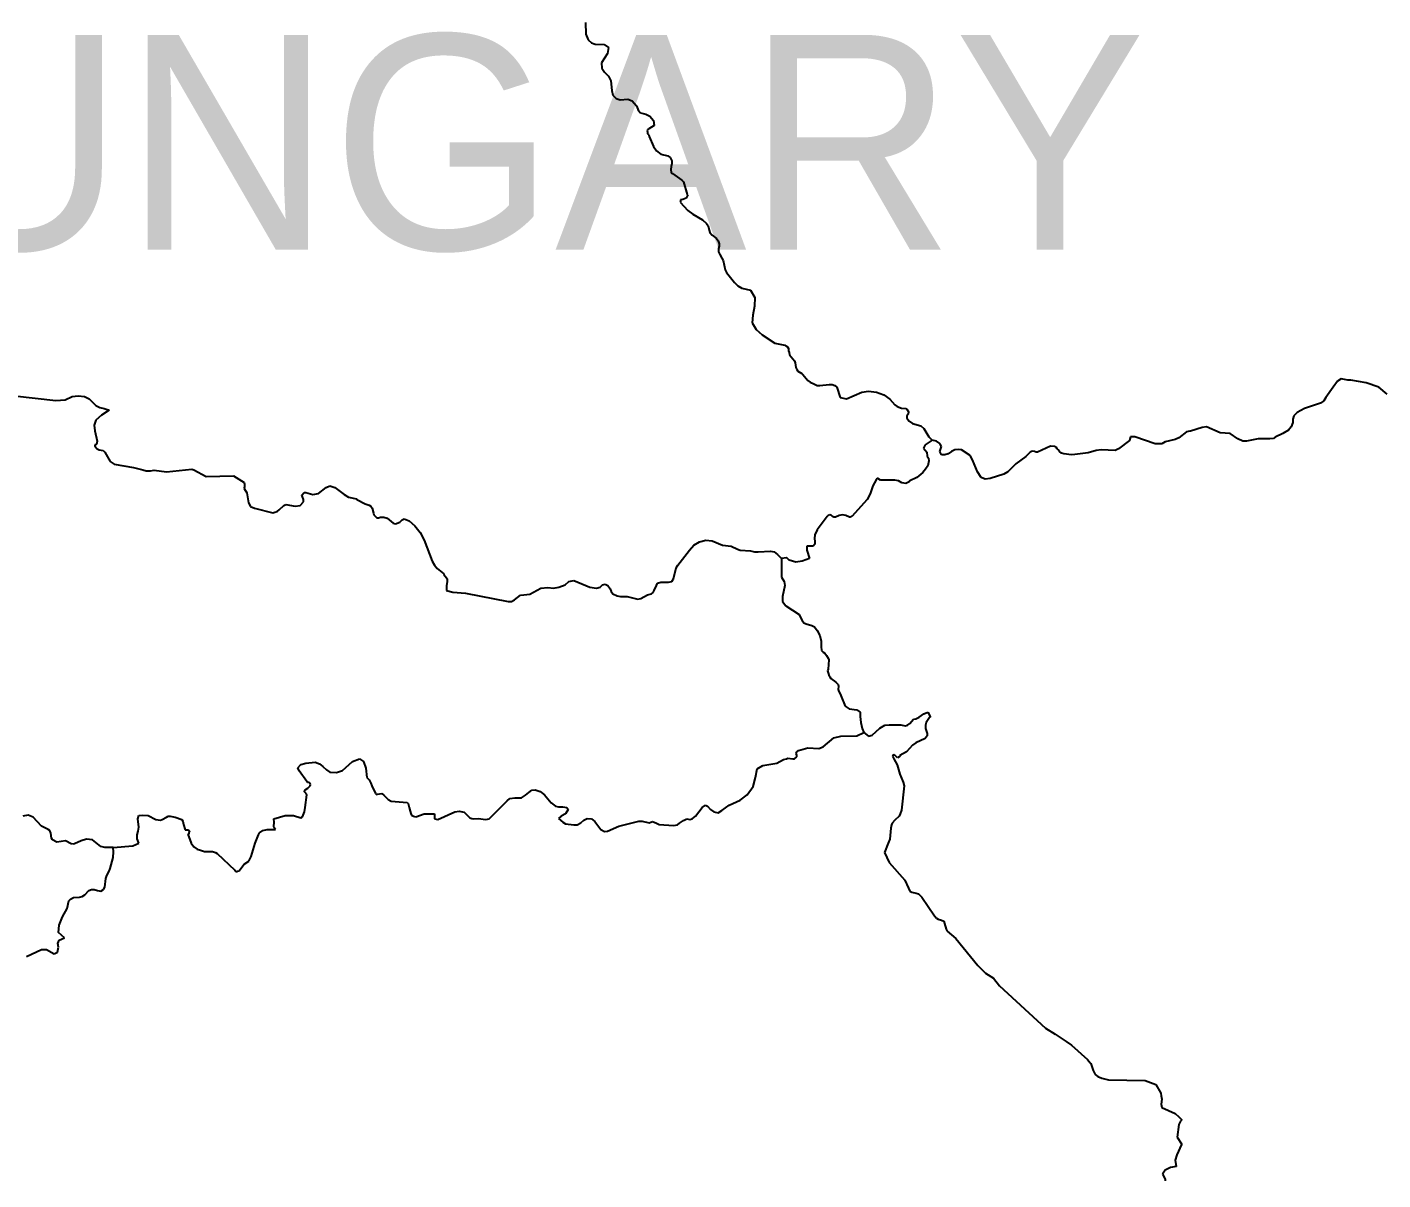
# Model space of a CAD drawing. Header units: metres. Extents: x 0 to 1325, y -1 to 773.
# Drawn here: x 730.26 to 754.88, y 181.62 to 202.56 of the extents above; entities that cross this region are included whole.
import ezdxf
from ezdxf.enums import TextEntityAlignment as Align

# ---------------------------------------------------------------- set-up
doc = ezdxf.new("R2010")
doc.units = ezdxf.units.M

msp = doc.modelspace()

# ---------------------------------------------------------------- linework, layer by layer
at = {"layer": 'SCORE'}
for points in [[(740.4, 202.638), (740.41, 202.428)], [(740.41, 202.428), (740.45, 202.328)], [(740.45, 202.328), (740.51, 202.268)], [(740.51, 202.268), (740.58, 202.248)], [(740.58, 202.248), (740.74, 202.238)], [(740.74, 202.238), (740.82, 202.188)], [(740.82, 202.188), (740.8, 202.078)], [(740.8, 202.078), (740.69, 201.908)], [(740.69, 201.908), (740.7, 201.808)], [(740.7, 201.808), (740.75, 201.738)], [(740.75, 201.738), (740.82, 201.668)], [(740.82, 201.668), (740.86, 201.578)], [(740.86, 201.578), (740.88, 201.408)], [(740.88, 201.408), (740.9, 201.318)], [(740.9, 201.318), (740.96, 201.258)], [(740.96, 201.258), (741.03, 201.238)], [(741.03, 201.238), (741.17, 201.248)], [(741.17, 201.248), (741.25, 201.218)], [(741.25, 201.218), (741.33, 201.128)], [(741.33, 201.128), (741.35, 201.068)], [(741.35, 201.068), (741.36, 201.048)], [(741.36, 201.048), (741.4, 200.998)], [(741.4, 200.998), (741.5, 200.978)], [(741.5, 200.978), (741.57, 200.938)], [(741.54, 200.698), (741.53, 200.688)], [(741.55, 200.708), (741.54, 200.698)], [(741.65, 200.768), (741.55, 200.708)], [(741.57, 200.938), (741.64, 200.858)], [(741.64, 200.858), (741.65, 200.768)], [(741.53, 200.688), (741.52, 200.678)], [(741.52, 200.678), (741.53, 200.648)], [(741.53, 200.648), (741.53, 200.618)], [(741.53, 200.618), (741.55, 200.598)], [(741.55, 200.598), (741.56, 200.568)], [(741.56, 200.568), (741.64, 200.388)], [(741.64, 200.388), (741.69, 200.308)], [(741.69, 200.308), (741.77, 200.248)], [(741.77, 200.248), (741.9, 200.218)], [(741.9, 200.218), (741.94, 200.188)], [(741.94, 200.188), (741.97, 200.128)], [(741.96, 200.028), (741.95, 199.968)], [(741.95, 199.968), (741.96, 199.918)], [(741.97, 200.078), (741.96, 200.028)], [(741.97, 200.128), (741.97, 200.078)], [(741.96, 199.918), (741.96, 199.908)], [(741.96, 199.908), (741.98, 199.898)], [(741.98, 199.898), (742.15, 199.778)], [(742.15, 199.778), (742.18, 199.748)], [(742.18, 199.748), (742.25, 199.518)], [(742.26, 199.508), (742.23, 199.448)], [(742.25, 199.518), (742.26, 199.508)], [(742.13, 199.388), (742.12, 199.378)], [(742.12, 199.378), (742.26, 199.228)], [(742.17, 199.428), (742.13, 199.418)], [(742.13, 199.418), (742.13, 199.388)], [(742.2, 199.438), (742.17, 199.428)], [(742.23, 199.448), (742.2, 199.438)], [(742.26, 199.228), (742.35, 199.158)], [(742.35, 199.158), (742.53, 199.058)], [(742.53, 199.058), (742.6, 198.988)], [(742.6, 198.988), (742.63, 198.948)], [(742.63, 198.948), (742.65, 198.868)], [(742.65, 198.868), (742.66, 198.828)], [(742.66, 198.828), (742.7, 198.778)], [(742.7, 198.778), (742.78, 198.718)], [(742.78, 198.718), (742.81, 198.678)], [(742.81, 198.678), (742.83, 198.618)], [(742.83, 198.578), (742.82, 198.538)], [(742.82, 198.538), (742.82, 198.478)], [(742.82, 198.478), (742.84, 198.428)], [(742.83, 198.618), (742.83, 198.578)], [(742.84, 198.428), (742.88, 198.358)], [(742.88, 198.358), (742.9, 198.318)], [(742.9, 198.318), (742.94, 198.148)], [(742.94, 198.148), (742.96, 198.098)], [(742.96, 198.098), (743.11, 197.918)], [(743.11, 197.918), (743.17, 197.858)], [(743.17, 197.858), (743.24, 197.818)], [(743.24, 197.818), (743.4, 197.778)], [(743.4, 197.778), (743.48, 197.648)], [(743.48, 197.648), (743.47, 197.488)], [(743.44, 197.328), (743.43, 197.188)], [(743.47, 197.488), (743.44, 197.328)], [(743.43, 197.188), (743.5, 197.068)], [(743.5, 197.068), (743.61, 196.968)], [(743.61, 196.968), (743.84, 196.818)], [(743.84, 196.818), (744.02, 196.778)], [(744.02, 196.778), (744.04, 196.768)], [(744.04, 196.768), (744.07, 196.748)], [(744.07, 196.748), (744.09, 196.718)], [(744.09, 196.718), (744.09, 196.708)], [(744.09, 196.708), (744.09, 196.678)], [(744.09, 196.678), (744.1, 196.648)], [(744.1, 196.648), (744.11, 196.608)], [(744.11, 196.608), (744.2, 196.498)], [(744.2, 196.498), (744.21, 196.458)], [(744.21, 196.458), (744.22, 196.378)], [(744.22, 196.378), (744.24, 196.338)], [(744.24, 196.338), (744.26, 196.308)], [(744.26, 196.308), (744.33, 196.268)], [(744.33, 196.268), (744.35, 196.248)], [(744.35, 196.248), (744.44, 196.138)], [(744.44, 196.138), (744.48, 196.108)], [(744.48, 196.108), (744.55, 196.078)], [(744.55, 196.078), (744.61, 196.048)], [(744.61, 196.048), (744.66, 196.048)], [(744.66, 196.048), (744.83, 196.068)], [(744.83, 196.068), (744.88, 196.068)], [(744.88, 196.068), (744.93, 196.048)], [(744.93, 196.048), (744.97, 196.018)], [(744.97, 196.018), (745.03, 195.828)], [(753.98, 196.018), (753.85, 195.828)], [(754.06, 196.128), (753.98, 196.018)], [(754.13, 196.168), (754.06, 196.128)], [(754.25, 196.148), (754.13, 196.168)], [(754.3, 196.148), (754.25, 196.148)], [(754.58, 196.098), (754.3, 196.148)], [(754.81, 196.018), (754.58, 196.098)], [(754.96, 195.888), (754.81, 196.018)], [(730.03, 195.858), (730.78, 195.778)], [(730.78, 195.778), (730.95, 195.788)], [(730.95, 195.788), (731.08, 195.848)], [(731.08, 195.848), (731.19, 195.858)], [(731.19, 195.858), (731.3, 195.848)], [(731.3, 195.848), (731.39, 195.808)], [(731.39, 195.808), (731.51, 195.688)], [(745.03, 195.828), (745.14, 195.808)], [(745.14, 195.808), (745.42, 195.928)], [(745.42, 195.928), (745.54, 195.948)], [(745.54, 195.948), (745.69, 195.928)], [(745.69, 195.928), (745.82, 195.878)], [(745.82, 195.878), (745.93, 195.798)], [(745.93, 195.798), (746.02, 195.698)], [(753.85, 195.828), (753.81, 195.768)], [(731.51, 195.688), (731.58, 195.648)], [(731.58, 195.648), (731.66, 195.628)], [(731.75, 195.598), (731.61, 195.508)], [(731.66, 195.628), (731.75, 195.598)], [(746.02, 195.698), (746.06, 195.668)], [(746.06, 195.668), (746.14, 195.638)], [(746.14, 195.638), (746.22, 195.628)], [(746.22, 195.628), (746.24, 195.618)], [(746.24, 195.618), (746.27, 195.568)], [(746.26, 195.528), (746.24, 195.498)], [(746.27, 195.568), (746.26, 195.528)], [(753.33, 195.558), (753.27, 195.498)], [(753.46, 195.628), (753.33, 195.558)], [(753.75, 195.728), (753.46, 195.628)], [(753.81, 195.768), (753.75, 195.728)], [(731.51, 195.418), (731.48, 195.328)], [(731.48, 195.328), (731.49, 195.228)], [(731.61, 195.508), (731.51, 195.418)], [(746.24, 195.498), (746.24, 195.458)], [(746.24, 195.458), (746.28, 195.398)], [(746.28, 195.398), (746.34, 195.358)], [(746.34, 195.358), (746.49, 195.318)], [(746.49, 195.318), (746.55, 195.268)], [(751.6, 195.288), (751.39, 195.218)], [(751.68, 195.298), (751.6, 195.288)], [(751.93, 195.188), (751.68, 195.298)], [(753.22, 195.298), (753.17, 195.238)], [(753.25, 195.378), (753.22, 195.298)], [(753.27, 195.498), (753.25, 195.438)], [(753.25, 195.438), (753.25, 195.378)], [(731.49, 195.228), (731.53, 195.038)], [(731.53, 195.038), (731.52, 194.978)], [(746.55, 195.268), (746.64, 195.118)], [(746.7, 195.058), (746.57, 194.968)], [(746.64, 195.118), (746.7, 195.058)], [(746.78, 195.038), (746.7, 195.058)], [(746.84, 194.998), (746.78, 195.038)], [(750.28, 195.048), (750.08, 194.898)], [(750.3, 195.118), (750.28, 195.048)], [(750.38, 195.118), (750.3, 195.118)], [(750.75, 194.988), (750.38, 195.118)], [(751.11, 195.068), (750.93, 195.028)], [(751.18, 195.098), (751.11, 195.068)], [(751.32, 195.208), (751.18, 195.098)], [(751.38, 195.218), (751.32, 195.208)], [(751.39, 195.218), (751.38, 195.218)], [(752.11, 195.178), (751.93, 195.188)], [(752.25, 195.078), (752.11, 195.178)], [(752.34, 195.038), (752.25, 195.078)], [(752.41, 195.038), (752.34, 195.038)], [(752.62, 195.078), (752.41, 195.038)], [(752.83, 195.078), (752.62, 195.078)], [(752.9, 195.088), (752.83, 195.078)], [(752.93, 195.108), (752.9, 195.088)], [(753.07, 195.178), (752.93, 195.108)], [(753.17, 195.238), (753.07, 195.178)], [(731.52, 194.978), (731.49, 194.968)], [(731.49, 194.968), (731.49, 194.948)], [(731.49, 194.948), (731.53, 194.898)], [(731.53, 194.898), (731.57, 194.878)], [(731.57, 194.878), (731.64, 194.868)], [(731.64, 194.868), (731.67, 194.838)], [(731.67, 194.838), (731.77, 194.668)], [(746.57, 194.968), (746.54, 194.908)], [(746.54, 194.908), (746.6, 194.838)], [(746.6, 194.838), (746.61, 194.768)], [(746.87, 194.938), (746.84, 194.998)], [(746.84, 194.848), (746.87, 194.938)], [(746.87, 194.788), (746.84, 194.848)], [(746.93, 194.788), (746.87, 194.788)], [(746.99, 194.808), (746.93, 194.788)], [(747.05, 194.848), (746.99, 194.808)], [(747.11, 194.878), (747.05, 194.848)], [(747.17, 194.888), (747.11, 194.878)], [(747.23, 194.878), (747.17, 194.888)], [(747.39, 194.778), (747.23, 194.878)], [(748.48, 194.838), (748.4, 194.758)], [(748.5, 194.848), (748.48, 194.838)], [(748.53, 194.858), (748.5, 194.848)], [(748.56, 194.848), (748.53, 194.858)], [(748.59, 194.838), (748.56, 194.848)], [(748.6, 194.838), (748.59, 194.838)], [(748.61, 194.838), (748.6, 194.838)], [(748.85, 194.948), (748.61, 194.838)], [(748.93, 194.938), (748.85, 194.948)], [(748.94, 194.928), (748.93, 194.938)], [(748.95, 194.928), (748.94, 194.928)], [(748.97, 194.898), (748.95, 194.928)], [(748.99, 194.878), (748.97, 194.898)], [(749.01, 194.848), (748.99, 194.878)], [(749.05, 194.818), (749.01, 194.848)], [(749.09, 194.808), (749.05, 194.818)], [(749.23, 194.788), (749.09, 194.808)], [(749.29, 194.798), (749.23, 194.788)], [(749.53, 194.828), (749.29, 194.798)], [(749.68, 194.868), (749.53, 194.828)], [(749.77, 194.878), (749.68, 194.868)], [(750.02, 194.868), (749.77, 194.878)], [(750.08, 194.898), (750.02, 194.868)], [(750.87, 194.988), (750.75, 194.988)], [(750.93, 195.028), (750.87, 194.988)], [(731.77, 194.668), (731.84, 194.618)], [(731.84, 194.618), (732.19, 194.558)], [(732.19, 194.558), (732.36, 194.518)], [(746.62, 194.588), (746.58, 194.528)], [(746.61, 194.768), (746.63, 194.728)], [(746.64, 194.678), (746.62, 194.588)], [(746.63, 194.728), (746.64, 194.678)], [(747.43, 194.698), (747.39, 194.778)], [(747.52, 194.478), (747.43, 194.698)], [(748.22, 194.628), (748.07, 194.478)], [(748.4, 194.758), (748.22, 194.628)], [(732.36, 194.518), (732.42, 194.498)], [(732.42, 194.498), (732.5, 194.498)], [(732.5, 194.498), (732.57, 194.508)], [(732.57, 194.508), (732.79, 194.478)], [(732.79, 194.478), (733.25, 194.528)], [(733.25, 194.528), (733.29, 194.518)], [(733.29, 194.518), (733.51, 194.398)], [(733.51, 194.398), (734.01, 194.408)], [(734.01, 194.408), (734.2, 194.288)], [(745.68, 194.338), (745.62, 194.228)], [(745.7, 194.358), (745.68, 194.338)], [(745.71, 194.358), (745.7, 194.358)], [(745.76, 194.328), (745.71, 194.358)], [(746.02, 194.328), (745.76, 194.328)], [(746.09, 194.318), (746.02, 194.328)], [(746.15, 194.278), (746.09, 194.318)], [(746.28, 194.298), (746.22, 194.268)], [(746.29, 194.318), (746.28, 194.298)], [(746.42, 194.378), (746.29, 194.318)], [(746.53, 194.468), (746.42, 194.378)], [(746.58, 194.528), (746.53, 194.468)], [(747.59, 194.378), (747.52, 194.478)], [(747.66, 194.348), (747.59, 194.378)], [(747.75, 194.358), (747.66, 194.348)], [(748, 194.438), (747.75, 194.358)], [(748.07, 194.478), (748, 194.438)], [(734.2, 194.288), (734.21, 194.258)], [(734.21, 194.208), (734.2, 194.188)], [(734.2, 194.188), (734.2, 194.178)], [(734.2, 194.178), (734.25, 194.098)], [(734.21, 194.258), (734.21, 194.238)], [(734.21, 194.238), (734.21, 194.208)], [(734.25, 194.098), (734.28, 193.918)], [(735.25, 194.058), (735.29, 194.108)], [(735.26, 194.028), (735.25, 194.058)], [(735.29, 194.108), (735.32, 194.108)], [(735.32, 194.108), (735.45, 194.068)], [(735.45, 194.068), (735.55, 194.088)], [(735.55, 194.088), (735.69, 194.198)], [(735.69, 194.198), (735.76, 194.228)], [(735.76, 194.228), (735.85, 194.198)], [(735.85, 194.198), (736.02, 194.068)], [(736.02, 194.068), (736.1, 194.018)], [(745.57, 194.078), (745.52, 193.978)], [(745.62, 194.228), (745.57, 194.078)], [(746.22, 194.268), (746.15, 194.278)], [(734.28, 193.918), (734.32, 193.848)], [(734.32, 193.848), (734.39, 193.818)], [(734.39, 193.818), (734.72, 193.738)], [(734.84, 193.788), (734.92, 193.868)], [(734.92, 193.868), (734.96, 193.888)], [(734.96, 193.888), (735.13, 193.858)], [(735.13, 193.858), (735.22, 193.868)], [(735.22, 193.868), (735.28, 193.938)], [(735.28, 193.978), (735.26, 194.028)], [(735.28, 193.938), (735.28, 193.978)], [(736.1, 194.018), (736.24, 193.988)], [(736.24, 193.988), (736.25, 193.978)], [(736.25, 193.978), (736.4, 193.898)], [(736.4, 193.898), (736.47, 193.878)], [(736.47, 193.878), (736.5, 193.858)], [(736.5, 193.858), (736.53, 193.818)], [(736.53, 193.818), (736.55, 193.728)], [(745.52, 193.978), (745.24, 193.668)], [(734.72, 193.738), (734.76, 193.748)], [(734.76, 193.748), (734.8, 193.758)], [(734.8, 193.758), (734.84, 193.788)], [(736.55, 193.728), (736.56, 193.698)], [(736.56, 193.698), (736.61, 193.648)], [(736.61, 193.648), (736.64, 193.648)], [(736.64, 193.648), (736.68, 193.658)], [(736.68, 193.658), (736.74, 193.658)], [(736.74, 193.658), (736.8, 193.638)], [(736.8, 193.638), (736.91, 193.548)], [(736.95, 193.538), (737.03, 193.568)], [(737.03, 193.568), (737.07, 193.608)], [(737.07, 193.608), (737.11, 193.628)], [(737.11, 193.628), (737.2, 193.588)], [(737.2, 193.588), (737.3, 193.498)], [(744.79, 193.668), (744.61, 193.428)], [(744.81, 193.688), (744.79, 193.668)], [(744.84, 193.698), (744.81, 193.688)], [(744.87, 193.688), (744.84, 193.698)], [(744.89, 193.668), (744.87, 193.688)], [(744.91, 193.658), (744.89, 193.668)], [(744.92, 193.658), (744.91, 193.658)], [(744.94, 193.658), (744.92, 193.658)], [(745.01, 193.688), (744.94, 193.658)], [(745.07, 193.698), (745.01, 193.688)], [(745.13, 193.688), (745.07, 193.698)], [(745.2, 193.658), (745.13, 193.688)], [(745.21, 193.658), (745.2, 193.658)], [(745.23, 193.668), (745.21, 193.658)], [(745.24, 193.668), (745.23, 193.668)], [(736.91, 193.548), (736.95, 193.538)], [(737.3, 193.498), (737.4, 193.378)], [(737.4, 193.378), (737.47, 193.238)], [(744.57, 193.338), (744.56, 193.268)], [(744.61, 193.428), (744.57, 193.338)], [(737.47, 193.238), (737.62, 192.858)], [(742.29, 193.058), (742.37, 193.148)], [(742.37, 193.148), (742.47, 193.208)], [(742.47, 193.208), (742.59, 193.238)], [(742.59, 193.238), (742.7, 193.228)], [(742.7, 193.228), (742.89, 193.148)], [(742.89, 193.148), (743.05, 193.128)], [(743.05, 193.128), (743.16, 193.078)], [(743.16, 193.078), (743.21, 193.058)], [(744.52, 193.128), (744.42, 193.128)], [(744.42, 193.128), (744.42, 193.058)], [(744.54, 193.128), (744.52, 193.128)], [(744.57, 193.168), (744.54, 193.128)], [(744.56, 193.268), (744.57, 193.218)], [(744.57, 193.218), (744.57, 193.168)], [(737.62, 192.858), (737.66, 192.788)], [(742.08, 192.788), (742.29, 193.058)], [(743.21, 193.058), (743.4, 193.048)], [(743.4, 193.048), (743.47, 193.028)], [(743.47, 193.028), (743.54, 193.028)], [(743.54, 193.028), (743.76, 193.038)], [(743.76, 193.038), (743.83, 193.028)], [(743.83, 193.028), (743.89, 192.978)], [(743.89, 192.978), (743.96, 192.908)], [(744.05, 192.918), (743.96, 192.908)], [(743.96, 192.908), (743.96, 192.568)], [(744.06, 192.918), (744.05, 192.918)], [(744.1, 192.878), (744.06, 192.918)], [(744.22, 192.838), (744.1, 192.878)], [(744.34, 192.858), (744.22, 192.838)], [(744.47, 192.908), (744.34, 192.858)], [(744.42, 193.058), (744.47, 192.908)], [(737.66, 192.788), (737.71, 192.728)], [(737.71, 192.728), (737.83, 192.628)], [(737.83, 192.628), (737.83, 192.618)], [(737.83, 192.618), (737.88, 192.558)], [(742, 192.538), (742.05, 192.738)], [(742.05, 192.738), (742.08, 192.788)], [(743.96, 192.568), (744.01, 192.488)], [(737.88, 192.558), (737.89, 192.538)], [(737.89, 192.488), (737.88, 192.408)], [(737.88, 192.408), (737.88, 192.368)], [(737.88, 192.368), (737.88, 192.328)], [(737.88, 192.328), (737.99, 192.298)], [(737.89, 192.538), (737.89, 192.518)], [(737.89, 192.518), (737.89, 192.508)], [(737.89, 192.508), (737.89, 192.488)], [(739.39, 192.258), (739.59, 192.368)], [(739.59, 192.368), (739.72, 192.378)], [(739.72, 192.378), (739.82, 192.368)], [(739.82, 192.368), (739.92, 192.388)], [(739.92, 192.388), (740.03, 192.428)], [(740.03, 192.428), (740.1, 192.488)], [(740.1, 192.488), (740.19, 192.508)], [(740.19, 192.508), (740.48, 192.388)], [(740.48, 192.388), (740.6, 192.368)], [(740.6, 192.368), (740.67, 192.388)], [(740.67, 192.388), (740.71, 192.428)], [(740.71, 192.428), (740.76, 192.438)], [(740.76, 192.438), (740.81, 192.418)], [(740.81, 192.418), (740.85, 192.358)], [(740.85, 192.358), (740.87, 192.308)], [(741.63, 192.288), (741.65, 192.328)], [(741.65, 192.328), (741.69, 192.418)], [(741.69, 192.418), (741.71, 192.458)], [(741.71, 192.458), (741.77, 192.478)], [(741.77, 192.478), (741.91, 192.478)], [(741.91, 192.478), (741.97, 192.488)], [(741.97, 192.488), (742, 192.538)], [(744.02, 192.418), (743.98, 192.218)], [(744.01, 192.488), (744.02, 192.418)], [(737.99, 192.298), (738.22, 192.278)], [(738.22, 192.278), (739, 192.128)], [(739, 192.128), (739.06, 192.128)], [(739.06, 192.128), (739.11, 192.158)], [(739.11, 192.158), (739.22, 192.238)], [(739.22, 192.238), (739.28, 192.248)], [(739.28, 192.248), (739.39, 192.258)], [(740.87, 192.308), (740.9, 192.268)], [(740.9, 192.268), (740.98, 192.228)], [(740.98, 192.228), (741.04, 192.218)], [(741.04, 192.218), (741.16, 192.218)], [(741.16, 192.218), (741.35, 192.168)], [(741.35, 192.168), (741.41, 192.178)], [(741.41, 192.178), (741.53, 192.248)], [(741.53, 192.248), (741.6, 192.268)], [(741.6, 192.268), (741.63, 192.288)], [(743.98, 192.218), (743.98, 192.128)], [(743.98, 192.128), (744.04, 192.048)], [(744.04, 192.048), (744.28, 191.888)], [(744.28, 191.888), (744.3, 191.848)], [(744.3, 191.848), (744.34, 191.778)], [(744.34, 191.778), (744.37, 191.738)], [(744.37, 191.738), (744.41, 191.718)], [(744.41, 191.718), (744.51, 191.688)], [(744.51, 191.688), (744.56, 191.668)], [(744.56, 191.668), (744.61, 191.598)], [(744.61, 191.598), (744.66, 191.508)], [(744.66, 191.508), (744.68, 191.408)], [(744.68, 191.408), (744.68, 191.308)], [(744.68, 191.308), (744.69, 191.238)], [(744.69, 191.238), (744.72, 191.208)], [(744.72, 191.208), (744.75, 191.188)], [(744.75, 191.188), (744.78, 191.148)], [(744.78, 191.148), (744.81, 191.098)], [(744.81, 191.098), (744.82, 191.068)], [(744.81, 190.898), (744.8, 190.868)], [(744.8, 190.868), (744.81, 190.828)], [(744.82, 191.068), (744.81, 190.898)], [(744.81, 190.828), (744.83, 190.768)], [(744.83, 190.768), (744.84, 190.758)], [(744.84, 190.758), (744.86, 190.728)], [(744.86, 190.728), (744.95, 190.658)], [(744.95, 190.658), (744.99, 190.618)], [(744.99, 190.618), (745, 190.588)], [(745, 190.588), (744.99, 190.528)], [(744.99, 190.528), (745, 190.508)], [(745, 190.508), (745.04, 190.418)], [(745.04, 190.418), (745.12, 190.228)], [(745.12, 190.228), (745.19, 190.178)], [(745.19, 190.178), (745.33, 190.158)], [(745.33, 190.158), (745.39, 190.118)], [(745.39, 190.118), (745.39, 190.038)], [(746.55, 190.088), (746.62, 190.118)], [(746.62, 190.118), (746.66, 190.038)], [(745.39, 190.038), (745.4, 189.928)], [(745.4, 189.928), (745.43, 189.818)], [(745.75, 189.828), (745.84, 189.878)], [(745.84, 189.878), (745.92, 189.888)], [(745.92, 189.888), (746, 189.888)], [(746, 189.888), (746.13, 189.888)], [(746.13, 189.888), (746.21, 189.868)], [(746.21, 189.868), (746.25, 189.878)], [(746.25, 189.878), (746.29, 189.908)], [(746.29, 189.908), (746.36, 189.988)], [(746.36, 189.988), (746.4, 189.998)], [(746.4, 189.998), (746.46, 190.028)], [(746.46, 190.028), (746.55, 190.088)], [(746.59, 189.928), (746.58, 189.878)], [(746.58, 189.878), (746.58, 189.818)], [(746.65, 190.018), (746.59, 189.928)], [(746.66, 190.028), (746.65, 190.018)], [(746.66, 190.038), (746.66, 190.028)], [(744.72, 189.488), (744.91, 189.648)], [(744.91, 189.648), (745.04, 189.678)], [(745.04, 189.678), (745.33, 189.688)], [(745.33, 189.688), (745.46, 189.748)], [(745.43, 189.818), (745.46, 189.748)], [(745.46, 189.748), (745.54, 189.678)], [(745.54, 189.678), (745.61, 189.698)], [(745.61, 189.698), (745.75, 189.828)], [(746.57, 189.638), (746.4, 189.558)], [(746.61, 189.688), (746.57, 189.638)], [(746.58, 189.818), (746.61, 189.728)], [(746.61, 189.728), (746.61, 189.688)], [(744.23, 189.368), (744.24, 189.398)], [(744.24, 189.338), (744.23, 189.368)], [(744.24, 189.398), (744.27, 189.418)], [(744.27, 189.418), (744.44, 189.468)], [(744.44, 189.468), (744.64, 189.458)], [(744.64, 189.458), (744.72, 189.488)], [(746.23, 189.398), (746.11, 189.328)], [(746.34, 189.518), (746.23, 189.398)], [(746.4, 189.558), (746.34, 189.518)], [(735.18, 189.108), (735.23, 189.168)], [(735.23, 189.168), (735.32, 189.188)], [(735.32, 189.188), (735.49, 189.208)], [(735.49, 189.208), (735.57, 189.178)], [(735.57, 189.178), (735.63, 189.128)], [(735.63, 189.128), (735.7, 189.068)], [(735.99, 189.058), (736.17, 189.218)], [(736.17, 189.218), (736.3, 189.268)], [(736.3, 189.268), (736.37, 189.218)], [(736.37, 189.218), (736.41, 189.098)], [(743.52, 189.088), (743.62, 189.148)], [(743.62, 189.148), (743.88, 189.188)], [(743.88, 189.188), (744, 189.258)], [(744, 189.258), (744.05, 189.268)], [(744.05, 189.268), (744.08, 189.278)], [(744.08, 189.278), (744.17, 189.268)], [(744.17, 189.268), (744.2, 189.268)], [(744.2, 189.268), (744.24, 189.308)], [(744.24, 189.308), (744.24, 189.338)], [(746, 189.348), (745.98, 189.318)], [(745.98, 189.318), (746, 189.268)], [(746.02, 189.338), (746, 189.348)], [(746, 189.268), (746.06, 189.158)], [(746.07, 189.288), (746.02, 189.338)], [(746.06, 189.158), (746.11, 188.988)], [(746.12, 189.318), (746.07, 189.288)], [(746.11, 189.328), (746.12, 189.318)], [(735.2, 189.048), (735.18, 189.108)], [(735.34, 188.858), (735.2, 189.048)], [(735.7, 189.068), (735.76, 189.028)], [(735.76, 189.028), (735.88, 189.018)], [(735.88, 189.018), (735.99, 189.058)], [(736.41, 189.098), (736.43, 188.928)], [(736.43, 188.928), (736.47, 188.888)], [(736.47, 188.888), (736.5, 188.828)], [(743.45, 188.768), (743.49, 188.928)], [(743.49, 188.928), (743.52, 189.088)], [(746.11, 188.988), (746.17, 188.848)], [(735.3, 188.688), (735.31, 188.708)], [(735.3, 188.668), (735.3, 188.688)], [(735.33, 188.638), (735.3, 188.668)], [(735.31, 188.708), (735.36, 188.738)], [(735.34, 188.618), (735.33, 188.638)], [(735.35, 188.838), (735.34, 188.858)], [(735.38, 188.838), (735.35, 188.838)], [(735.36, 188.738), (735.37, 188.748)], [(735.37, 188.748), (735.4, 188.778)], [(735.4, 188.828), (735.38, 188.838)], [(735.41, 188.798), (735.4, 188.828)], [(735.4, 188.778), (735.41, 188.798)], [(736.5, 188.828), (736.52, 188.778)], [(736.52, 188.778), (736.59, 188.638)], [(736.59, 188.638), (736.61, 188.618)], [(736.61, 188.618), (736.62, 188.628)], [(736.62, 188.628), (736.7, 188.638)], [(736.7, 188.638), (736.74, 188.608)], [(739.31, 188.608), (739.37, 188.658)], [(739.37, 188.658), (739.43, 188.698)], [(739.43, 188.698), (739.49, 188.708)], [(739.49, 188.708), (739.58, 188.678)], [(739.58, 188.678), (739.66, 188.618)], [(743.34, 188.618), (743.45, 188.768)], [(746.19, 188.778), (746.14, 188.338)], [(746.17, 188.848), (746.19, 188.778)], [(735.3, 188.308), (735.31, 188.388)], [(735.31, 188.388), (735.34, 188.618)], [(736.74, 188.608), (736.82, 188.528)], [(736.82, 188.528), (736.87, 188.498)], [(736.87, 188.498), (737.16, 188.478)], [(737.16, 188.478), (737.18, 188.458)], [(737.18, 188.458), (737.2, 188.388)], [(737.2, 188.388), (737.22, 188.318)], [(738.65, 188.178), (738.98, 188.508)], [(738.98, 188.508), (739.03, 188.548)], [(739.03, 188.548), (739.12, 188.558)], [(739.12, 188.558), (739.18, 188.558)], [(739.18, 188.558), (739.24, 188.558)], [(739.24, 188.558), (739.31, 188.608)], [(739.66, 188.618), (739.78, 188.468)], [(739.78, 188.468), (739.86, 188.408)], [(739.86, 188.408), (739.91, 188.398)], [(739.91, 188.398), (739.99, 188.398)], [(739.99, 188.398), (740.06, 188.388)], [(740.06, 188.388), (740.09, 188.348)], [(742.4, 188.228), (742.52, 188.388)], [(742.52, 188.388), (742.58, 188.428)], [(742.58, 188.428), (742.62, 188.408)], [(742.62, 188.408), (742.67, 188.348)], [(742.88, 188.328), (743.01, 188.428)], [(743.01, 188.428), (743.21, 188.518)], [(743.21, 188.518), (743.34, 188.618)], [(730.28, 188.248), (730.18, 188.228)], [(730.37, 188.208), (730.28, 188.248)], [(730.52, 188.048), (730.37, 188.208)], [(732.27, 188.178), (732.29, 188.238)], [(732.29, 188.028), (732.27, 188.178)], [(732.29, 188.238), (732.36, 188.248)], [(732.36, 188.248), (732.46, 188.238)], [(732.46, 188.238), (732.6, 188.168)], [(732.6, 188.168), (732.68, 188.158)], [(732.68, 188.158), (732.71, 188.168)], [(732.71, 188.168), (732.79, 188.208)], [(732.79, 188.208), (732.82, 188.228)], [(732.82, 188.228), (732.86, 188.228)], [(732.86, 188.228), (732.95, 188.208)], [(732.95, 188.208), (733.07, 188.168)], [(733.07, 188.168), (733.09, 188.138)], [(733.09, 188.138), (733.1, 188.078)], [(734.74, 188.178), (734.95, 188.238)], [(734.75, 188.118), (734.74, 188.178)], [(734.95, 188.238), (735.03, 188.238)], [(735.03, 188.238), (735.1, 188.238)], [(735.1, 188.238), (735.23, 188.198)], [(735.23, 188.198), (735.26, 188.218)], [(735.26, 188.218), (735.3, 188.308)], [(737.22, 188.318), (737.23, 188.278)], [(737.23, 188.278), (737.24, 188.248)], [(737.24, 188.248), (737.28, 188.228)], [(737.28, 188.228), (737.32, 188.218)], [(737.32, 188.218), (737.47, 188.268)], [(737.47, 188.268), (737.66, 188.268)], [(737.66, 188.268), (737.66, 188.178)], [(737.66, 188.178), (737.72, 188.168)], [(737.72, 188.168), (738.03, 188.308)], [(738.03, 188.308), (738.11, 188.318)], [(738.11, 188.318), (738.2, 188.298)], [(738.2, 188.298), (738.24, 188.258)], [(738.24, 188.258), (738.3, 188.198)], [(738.3, 188.198), (738.34, 188.188)], [(738.34, 188.188), (738.37, 188.178)], [(738.37, 188.178), (738.45, 188.188)], [(738.45, 188.188), (738.59, 188.168)], [(738.59, 188.168), (738.65, 188.178)], [(739.96, 188.228), (739.91, 188.188)], [(739.91, 188.188), (739.99, 188.118)], [(740.04, 188.268), (739.96, 188.228)], [(740.09, 188.348), (740.04, 188.268)], [(740.32, 188.108), (740.37, 188.158)], [(740.37, 188.158), (740.43, 188.188)], [(740.43, 188.188), (740.51, 188.178)], [(740.51, 188.178), (740.57, 188.128)], [(741.01, 188.048), (741.37, 188.138)], [(741.37, 188.138), (741.43, 188.138)], [(741.43, 188.138), (741.56, 188.108)], [(742.11, 188.098), (742.18, 188.148)], [(742.18, 188.148), (742.22, 188.168)], [(742.22, 188.168), (742.24, 188.178)], [(742.24, 188.178), (742.3, 188.168)], [(742.3, 188.168), (742.34, 188.178)], [(742.34, 188.178), (742.4, 188.228)], [(742.67, 188.348), (742.73, 188.308)], [(742.73, 188.308), (742.81, 188.288)], [(742.81, 188.288), (742.88, 188.328)], [(746.02, 188.158), (745.97, 188.098)], [(746.1, 188.228), (746.02, 188.158)], [(746.12, 188.268), (746.1, 188.228)], [(746.14, 188.338), (746.12, 188.268)], [(730.64, 187.988), (730.52, 188.048)], [(730.67, 187.968), (730.64, 187.988)], [(730.69, 187.918), (730.67, 187.968)], [(730.7, 187.828), (730.69, 187.918)], [(732.26, 187.888), (732.28, 187.958)], [(732.28, 187.958), (732.29, 188.028)], [(733.1, 188.078), (733.13, 187.978)], [(733.13, 187.978), (733.14, 187.978)], [(733.14, 187.978), (733.18, 187.978)], [(733.18, 187.978), (733.2, 187.968)], [(733.19, 187.898), (733.18, 187.898)], [(733.18, 187.898), (733.24, 187.738)], [(733.2, 187.918), (733.19, 187.898)], [(733.2, 187.968), (733.21, 187.938)], [(733.21, 187.938), (733.2, 187.918)], [(734.46, 187.888), (734.48, 187.928)], [(734.48, 187.928), (734.54, 187.968)], [(734.54, 187.968), (734.62, 187.988)], [(734.62, 187.988), (734.77, 187.988)], [(734.74, 188.038), (734.75, 188.118)], [(734.75, 188.018), (734.74, 188.038)], [(734.77, 187.988), (734.75, 188.018)], [(739.99, 188.118), (740.04, 188.088)], [(740.04, 188.088), (740.19, 188.068)], [(740.19, 188.068), (740.25, 188.068)], [(740.25, 188.068), (740.32, 188.108)], [(740.57, 188.128), (740.68, 187.988)], [(740.68, 187.988), (740.75, 187.948)], [(740.75, 187.948), (740.8, 187.958)], [(740.8, 187.958), (741.01, 188.048)], [(741.56, 188.108), (741.62, 188.128)], [(741.62, 188.128), (741.69, 188.098)], [(741.69, 188.098), (741.74, 188.078)], [(741.74, 188.078), (742, 188.058)], [(742, 188.058), (742.07, 188.068)], [(742.07, 188.068), (742.11, 188.098)], [(745.95, 188.008), (745.93, 187.808)], [(745.96, 188.068), (745.95, 188.008)], [(745.97, 188.098), (745.96, 188.068)], [(730.72, 187.798), (730.7, 187.828)], [(730.8, 187.758), (730.72, 187.798)], [(730.96, 187.778), (730.8, 187.758)], [(731.06, 187.728), (730.96, 187.778)], [(731.09, 187.718), (731.06, 187.728)], [(731.12, 187.728), (731.09, 187.718)], [(731.24, 187.778), (731.12, 187.728)], [(731.34, 187.808), (731.24, 187.778)], [(731.45, 187.798), (731.34, 187.808)], [(731.6, 187.678), (731.45, 187.798)], [(731.67, 187.658), (731.6, 187.678)], [(731.82, 187.658), (731.67, 187.658)], [(731.82, 187.658), (732.18, 187.688)], [(731.83, 187.578), (731.82, 187.658)], [(732.18, 187.688), (732.29, 187.738)], [(732.26, 187.818), (732.26, 187.888)], [(732.29, 187.738), (732.26, 187.818)], [(733.24, 187.738), (733.29, 187.668)], [(733.29, 187.668), (733.35, 187.628)], [(734.33, 187.498), (734.4, 187.738)], [(734.4, 187.738), (734.46, 187.888)], [(745.9, 187.738), (745.83, 187.568)], [(745.93, 187.808), (745.9, 187.738)], [(731.77, 187.278), (731.82, 187.478)], [(731.82, 187.478), (731.83, 187.578)], [(733.35, 187.628), (733.41, 187.608)], [(733.41, 187.608), (733.48, 187.588)], [(733.48, 187.588), (733.59, 187.588)], [(733.59, 187.588), (733.63, 187.588)], [(733.63, 187.588), (733.68, 187.568)], [(733.68, 187.568), (733.71, 187.548)], [(733.71, 187.548), (734.03, 187.248)], [(734.2, 187.358), (734.29, 187.408)], [(734.29, 187.408), (734.33, 187.498)], [(745.83, 187.568), (745.92, 187.388)], [(731.71, 187.148), (731.75, 187.228)], [(731.75, 187.228), (731.77, 187.278)], [(734.03, 187.248), (734.04, 187.228)], [(734.04, 187.228), (734.06, 187.218)], [(734.06, 187.218), (734.08, 187.228)], [(734.08, 187.228), (734.11, 187.238)], [(734.11, 187.238), (734.18, 187.328)], [(734.18, 187.328), (734.2, 187.358)], [(745.92, 187.388), (746.2, 187.068)], [(731.65, 186.898), (731.67, 186.938)], [(731.67, 186.938), (731.69, 187.098)], [(731.69, 187.098), (731.71, 187.148)], [(746.2, 187.068), (746.27, 186.918)], [(746.27, 186.918), (746.29, 186.868)], [(730.99, 186.548), (731.02, 186.688)], [(731.02, 186.688), (731.05, 186.718)], [(731.05, 186.718), (731.1, 186.748)], [(731.1, 186.748), (731.21, 186.758)], [(731.21, 186.758), (731.26, 186.768)], [(731.26, 186.768), (731.31, 186.798)], [(731.31, 186.798), (731.38, 186.878)], [(731.38, 186.878), (731.43, 186.898)], [(731.43, 186.898), (731.48, 186.898)], [(731.48, 186.898), (731.54, 186.878)], [(731.54, 186.878), (731.6, 186.868)], [(731.6, 186.868), (731.65, 186.898)], [(746.29, 186.868), (746.33, 186.848)], [(746.33, 186.848), (746.41, 186.828)], [(746.41, 186.828), (746.45, 186.818)], [(746.45, 186.818), (746.51, 186.758)], [(746.51, 186.758), (746.74, 186.418)], [(730.9, 186.398), (730.99, 186.548)], [(746.74, 186.418), (746.78, 186.378)], [(730.83, 186.118), (730.84, 186.248)], [(730.84, 186.248), (730.9, 186.398)], [(746.78, 186.378), (746.81, 186.358)], [(746.81, 186.358), (746.87, 186.338)], [(746.87, 186.338), (746.91, 186.318)], [(746.91, 186.318), (746.92, 186.278)], [(746.92, 186.278), (746.95, 186.178)], [(746.95, 186.178), (746.97, 186.138)], [(730.82, 185.918), (730.84, 185.978)], [(730.94, 186.018), (730.83, 186.118)], [(730.84, 185.978), (730.94, 186.018)], [(746.97, 186.138), (747.13, 186.008)], [(747.13, 186.008), (747.53, 185.518)], [(730.25, 185.678), (730.52, 185.808)], [(730.52, 185.808), (730.61, 185.808)], [(730.61, 185.808), (730.75, 185.728)], [(730.75, 185.728), (730.81, 185.758)], [(730.81, 185.758), (730.83, 185.848)], [(730.83, 185.848), (730.82, 185.918)], [(747.53, 185.518), (747.67, 185.378)], [(747.67, 185.378), (747.81, 185.288)], [(747.81, 185.288), (747.92, 185.148)], [(747.92, 185.148), (748.76, 184.378)], [(748.76, 184.378), (748.93, 184.268)], [(748.93, 184.268), (749.13, 184.138)], [(749.13, 184.138), (749.23, 184.068)], [(749.23, 184.068), (749.52, 183.808)], [(749.52, 183.808), (749.57, 183.748)], [(749.57, 183.748), (749.58, 183.738)], [(749.58, 183.738), (749.62, 183.608)], [(749.62, 183.608), (749.66, 183.538)], [(749.66, 183.538), (749.71, 183.498)], [(749.71, 183.498), (749.78, 183.468)], [(749.78, 183.468), (749.9, 183.438)], [(749.9, 183.438), (750.57, 183.428)], [(750.57, 183.428), (750.76, 183.358)], [(750.76, 183.358), (750.85, 183.198)], [(750.85, 183.198), (750.86, 183.148)], [(750.86, 183.148), (750.87, 183.088)], [(750.87, 183.088), (750.86, 182.998)], [(750.86, 182.998), (750.87, 182.938)], [(750.87, 182.938), (751.11, 182.828)], [(751.11, 182.828), (751.18, 182.768)], [(751.18, 182.768), (751.23, 182.718)], [(751.23, 182.718), (751.23, 182.708)], [(751.18, 182.628), (751.15, 182.398)], [(751.21, 182.688), (751.18, 182.628)], [(751.23, 182.708), (751.21, 182.688)], [(751.23, 182.268), (751.14, 182.078)], [(751.15, 182.398), (751.23, 182.278)], [(751.23, 182.278), (751.23, 182.268)], [(751.14, 182.078), (751.11, 181.978)], [(750.93, 181.798), (750.88, 181.728)], [(751.03, 181.848), (750.93, 181.798)], [(751.13, 181.868), (751.03, 181.848)], [(751.11, 181.978), (751.13, 181.868)], [(750.88, 181.728), (750.93, 181.638)], [(750.93, 181.638), (750.93, 181.608)]]:
    msp.add_lwpolyline(points, dxfattribs=at)

# ---------------------------------------------------------------- texts
at = {"layer": 'ENGRAVE'}
msp.add_text('HUNGARY', height=3.903, dxfattribs=at).set_placement((737.531, 198.513), align=Align.CENTER)

doc.saveas('drawing.dxf')
